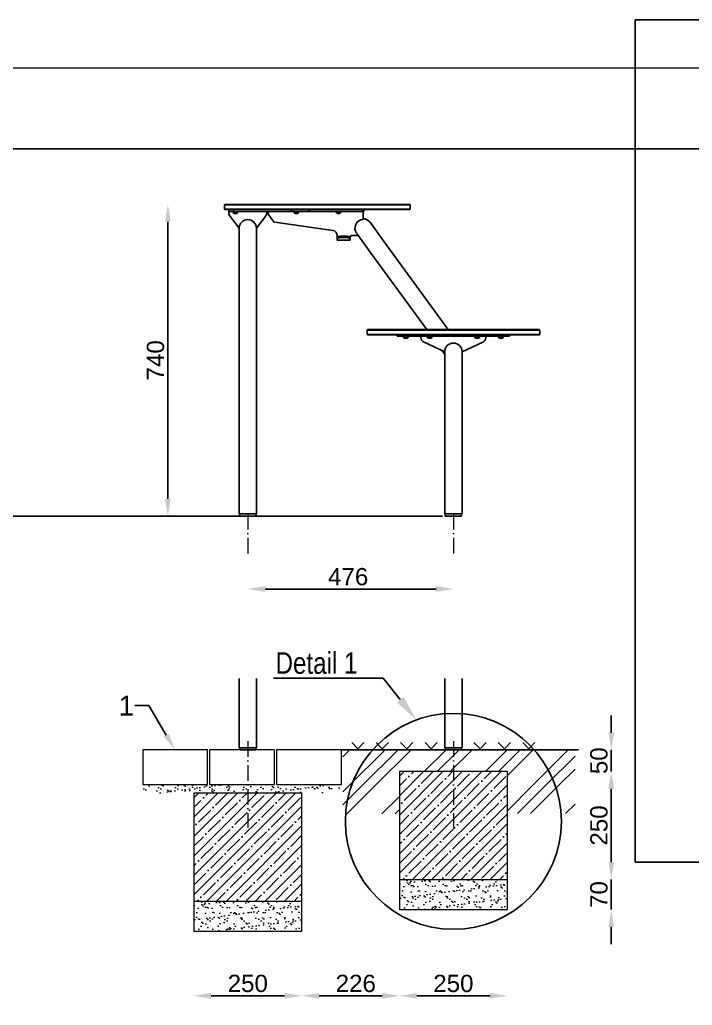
# Model space of a CAD drawing. Header units: millimetres. Extents: x -4282 to 6293, y -20 to 6567.
# Drawn here: x 2266 to 3823, y 1952 to 4235 of the extents above; entities that cross this region are included whole.
import ezdxf
from ezdxf import colors
from ezdxf.entities.mleader import LeaderData, LeaderLine
from ezdxf.math import Vec2, Vec3

# ---------------------------------------------------------------- set-up
doc = ezdxf.new("R2010")
doc.units = ezdxf.units.MM
for name, pattern in [('ACAD_ISO10W100', [18.5, 12, -3, 0.5, -3]), ('INCONTINUOUS', [200000.001, 200000, -0.001]), ('PHANTOM', [12.7, 6.35, -1.27, 1.27, -1.27, 1.27, -1.27])]:
    doc.linetypes.add(name, pattern=pattern)
for name, color, linetype in [('KOTY', 3, 'INCONTINUOUS'), ('OBRYSOVA', 7, 'Continuous'), ('OSY', 1, 'ACAD_ISO10W100'), ('POSTAVY ATD', 8, 'Continuous'), ('SRAFY', 9, 'Continuous'), ('TABULKA', 9, 'Continuous')]:
    doc.layers.add(name, color=color, linetype=linetype)
doc.layers.add('Nekreslit', color=6, linetype='Continuous', plot=False)
doc.styles.add('SEACAD_Arial', font='arial.ttf', dxfattribs={"width": 0.8})
doc.styles.get("Standard").update_dxf_attribs({"font": 'arial.ttf'})
doc.dimstyles.new('PROFI_CSN', dxfattribs={"dimscale": 0, "dimtxt": 3.5, "dimasz": 3, "dimexe": 1, "dimexo": 0, "dimgap": 1.5, "dimtad": 1, "dimlfac": -1, "dimdsep": 46, "dimtxsty": 'Standard', "dimcen": 0, "dimdle": 1, "dimclrd": 256, "dimclre": 256, "dimclrt": 256, "dimadec": 0, "dimazin": 0, "dimtfac": 0.6, "dimtmove": 0, "dimatfit": 1, "dimfxl": 1, "dimtolj": 1, "dimarcsym": 0})
picture_1 = doc.add_image_def('image1.jpg', size_in_pixel=(1600, 1200))

# ---------------------------------------------------------------- blocks, each defined once
blk = doc.blocks.new('*D40')
at = {"layer": 'DEFPOINTS', "color": 0, "transparency": 16777216}
for p in [(2608.5, 3807.1), (3041.8, 3807.1), (2704.3, 3085.1)]:
    blk.add_point(p, dxfattribs=at)
at = {"layer": 'KOTY', "color": 7, "lineweight": -2, "transparency": 16777216}
blk.add_line((2608.5, 3125.1), (2608.5, 3767.1), dxfattribs=at)
at = {"layer": 'KOTY', "color": 7, "transparency": 16777216}
for points in [[(2601.9, 3767.1), (2615.2, 3767.1), (2608.5, 3807.1)], [(2601.9, 3125.1), (2615.2, 3125.1), (2608.5, 3085.1)]]:
    blk.add_solid(points, dxfattribs=at)
at = {"layer": 'KOTY', "color": 7, "lineweight": 13, "transparency": 16777216, "insert": (2580.1, 3446.1), "char_height": 40, "attachment_point": 5, "rotation": 90}
blk.add_mtext('\\A1;740', dxfattribs=at)
blk = doc.blocks.new('*D42')
at = {"layer": 'DEFPOINTS', "color": 0, "transparency": 16777216}
for p in [(2793.6, 2990.3), (3269.6, 2990.3), (3269.6, 2916.2)]:
    blk.add_point(p, dxfattribs=at)
at = {"layer": 'KOTY', "color": 7, "lineweight": -2, "transparency": 16777216}
blk.add_line((2833.6, 2916.2), (3229.6, 2916.2), dxfattribs=at)
at = {"layer": 'KOTY', "color": 7, "transparency": 16777216}
for points in [[(2833.6, 2922.9), (2833.6, 2909.6), (2793.6, 2916.2)], [(3229.6, 2922.9), (3229.6, 2909.6), (3269.6, 2916.2)]]:
    blk.add_solid(points, dxfattribs=at)
at = {"layer": 'KOTY', "color": 7, "lineweight": 13, "transparency": 16777216, "insert": (3026, 2944.6), "char_height": 40, "attachment_point": 5}
blk.add_mtext('\\A1;476', dxfattribs=at)
blk = doc.blocks.new('*D46')
at = {"layer": 'DEFPOINTS', "color": 0, "transparency": 16777216}
for p in [(3144.6, 2173.4), (3394.6, 2173.4), (3394.6, 1973.8)]:
    blk.add_point(p, dxfattribs=at)
at = {"layer": 'KOTY', "color": 7, "lineweight": -2, "transparency": 16777216}
blk.add_line((3184.6, 1973.8), (3354.6, 1973.8), dxfattribs=at)
at = {"layer": 'KOTY', "color": 7, "transparency": 16777216}
for points in [[(3184.6, 1980.5), (3184.6, 1967.2), (3144.6, 1973.8)], [(3354.6, 1980.5), (3354.6, 1967.2), (3394.6, 1973.8)]]:
    blk.add_solid(points, dxfattribs=at)
at = {"layer": 'KOTY', "color": 7, "lineweight": 13, "transparency": 16777216, "insert": (3269.6, 2002.3), "char_height": 40, "attachment_point": 5}
blk.add_mtext('\\A1;250', dxfattribs=at)
blk = doc.blocks.new('*D49')
at = {"layer": 'DEFPOINTS', "color": 0, "transparency": 16777216}
for p in [(3394.6, 2493.4), (3635.2, 2493.4), (3394.6, 2243.4)]:
    blk.add_point(p, dxfattribs=at)
at = {"layer": 'KOTY', "color": 7, "lineweight": -2, "transparency": 16777216}
blk.add_line((3635.2, 2283.4), (3635.2, 2453.4), dxfattribs=at)
at = {"layer": 'KOTY', "color": 7, "transparency": 16777216}
for points in [[(3628.5, 2453.4), (3641.8, 2453.4), (3635.2, 2493.4)], [(3628.5, 2283.4), (3641.8, 2283.4), (3635.2, 2243.4)]]:
    blk.add_solid(points, dxfattribs=at)
at = {"layer": 'KOTY', "color": 7, "lineweight": 13, "transparency": 16777216, "insert": (3606.7, 2368.4), "char_height": 40, "attachment_point": 5, "rotation": 90}
blk.add_mtext('\\A1;250', dxfattribs=at)
blk = doc.blocks.new('*D50')
at = {"layer": 'DEFPOINTS', "color": 0, "transparency": 16777216}
for p in [(3394.6, 2243.4), (3394.6, 2173.4), (3635.2, 2173.4)]:
    blk.add_point(p, dxfattribs=at)
at = {"layer": 'KOTY', "color": 7, "lineweight": -2, "transparency": 16777216}
for p, q in [((3635.2, 2283.4), (3635.2, 2323.4)), ((3635.2, 2243.4), (3635.2, 2173.4)), ((3635.2, 2133.4), (3635.2, 2093.4))]:
    blk.add_line(p, q, dxfattribs=at)
at = {"layer": 'KOTY', "color": 7, "transparency": 16777216}
for points in [[(3628.5, 2283.4), (3641.8, 2283.4), (3635.2, 2243.4)], [(3628.5, 2133.4), (3641.8, 2133.4), (3635.2, 2173.4)]]:
    blk.add_solid(points, dxfattribs=at)
at = {"layer": 'KOTY', "color": 7, "lineweight": 13, "transparency": 16777216, "insert": (3606.7, 2208.4), "char_height": 40, "attachment_point": 5, "rotation": 90}
blk.add_mtext('\\A1;70', dxfattribs=at)
blk = doc.blocks.new('*D51')
at = {"layer": 'DEFPOINTS', "color": 0, "transparency": 16777216}
for p in [(3414.9, 2543.4), (3394.6, 2493.4), (3635.2, 2493.4)]:
    blk.add_point(p, dxfattribs=at)
at = {"layer": 'KOTY', "color": 7, "lineweight": -2, "transparency": 16777216}
for p, q in [((3635.2, 2583.4), (3635.2, 2623.4)), ((3635.2, 2543.4), (3635.2, 2493.4)), ((3635.2, 2453.4), (3635.2, 2413.4))]:
    blk.add_line(p, q, dxfattribs=at)
at = {"layer": 'KOTY', "color": 7, "transparency": 16777216}
for points in [[(3628.5, 2583.4), (3641.8, 2583.4), (3635.2, 2543.4)], [(3628.5, 2453.4), (3641.8, 2453.4), (3635.2, 2493.4)]]:
    blk.add_solid(points, dxfattribs=at)
at = {"layer": 'KOTY', "color": 7, "lineweight": 13, "transparency": 16777216, "insert": (3606.7, 2518.4), "char_height": 40, "attachment_point": 5, "rotation": 90}
blk.add_mtext('\\A1;50', dxfattribs=at)
blk = doc.blocks.new('*D52')
at = {"layer": 'DEFPOINTS', "color": 0, "transparency": 16777216}
for p in [(2668.6, 2123.4), (2918.6, 2123.4), (2918.6, 1973.8)]:
    blk.add_point(p, dxfattribs=at)
at = {"layer": 'KOTY', "color": 7, "lineweight": -2, "transparency": 16777216}
blk.add_line((2708.6, 1973.8), (2878.6, 1973.8), dxfattribs=at)
at = {"layer": 'KOTY', "color": 7, "transparency": 16777216}
for points in [[(2708.6, 1980.5), (2708.6, 1967.2), (2668.6, 1973.8)], [(2878.6, 1980.5), (2878.6, 1967.2), (2918.6, 1973.8)]]:
    blk.add_solid(points, dxfattribs=at)
at = {"layer": 'KOTY', "color": 7, "lineweight": 13, "transparency": 16777216, "insert": (2793.6, 2002.3), "char_height": 40, "attachment_point": 5}
blk.add_mtext('\\A1;250', dxfattribs=at)
blk = doc.blocks.new('*D53')
at = {"layer": 'DEFPOINTS', "color": 0, "transparency": 16777216}
for p in [(3144.6, 2173.4), (2918.6, 2123.4), (3144.6, 1973.8)]:
    blk.add_point(p, dxfattribs=at)
at = {"layer": 'KOTY', "color": 7, "lineweight": -2, "transparency": 16777216}
blk.add_line((2958.6, 1973.8), (3104.6, 1973.8), dxfattribs=at)
at = {"layer": 'KOTY', "color": 7, "transparency": 16777216}
for points in [[(2958.6, 1980.5), (2958.6, 1967.2), (2918.6, 1973.8)], [(3104.6, 1980.5), (3104.6, 1967.2), (3144.6, 1973.8)]]:
    blk.add_solid(points, dxfattribs=at)
at = {"layer": 'KOTY', "color": 7, "lineweight": 13, "transparency": 16777216, "insert": (3043.6, 2002.3), "char_height": 40, "attachment_point": 5}
blk.add_mtext('\\A1;226', dxfattribs=at)

msp = doc.modelspace()

# ---------------------------------------------------------------- hatches: boundary and pattern name
at = {"transparency": 33554508}
h = msp.add_hatch(dxfattribs=at)
h.set_pattern_fill('ANSI35', color=9, scale=5)
h.set_pattern_definition([(45, (1438.114, 192.18), (-22.45064, 22.45064), []), (45, (1460.565, 192.18), (-22.45064, 22.45064), [39.6875, -7.9375, 0, -7.9375])])
h.paths.add_polyline_path([(3394.6, 2493.4), (3144.6, 2493.4), (3144.6, 2243.4), (3394.6, 2243.4)])
h = msp.add_hatch(dxfattribs=at)
h.set_pattern_fill('ANSI35', color=9, scale=5)
h.set_pattern_definition([(45, (962.114, 142.18), (-22.45064, 22.45064), []), (45, (984.565, 142.18), (-22.45064, 22.45064), [39.6875, -7.9375, 0, -7.9375])])
h.paths.add_polyline_path([(2918.6, 2443.4), (2668.6, 2443.4), (2668.6, 2193.4), (2918.6, 2193.4)])
at = {"layer": 'POSTAVY ATD', "lineweight": 15}
h = msp.add_hatch(dxfattribs=at)
h.set_pattern_fill('AR-SAND', color=9, scale=0.5, style=0)
h.set_pattern_definition([(37.5, (1386.44, 192.834), (-0.80002, 24.47066), [0, -19.304, 0, -21.59, 0, -20.6375]), (7.5, (1386.44, 192.834), (22.47616, 35.84126), [0, -10.414, 0, -17.399, 0, -6.6675]), (327.5, (1370.82, 192.834), (39.54962, 0.07186), [0, -6.35, 0, -22.86, 0, -29.845]), (317.5, (1370.82, 192.834), (38.17782, 11.14647), [0, -3.175, 0, -14.986, 0, -17.145])])
h.paths.add_polyline_path([(3144.6, 2243.4), (3144.6, 2173.4), (3394.6, 2173.4), (3394.6, 2243.4)])
h = msp.add_hatch(dxfattribs=at)
h.set_pattern_fill('AR-SAND', color=9, scale=0.5, style=0)
h.set_pattern_definition([(37.5, (910.44, 142.835), (-0.80002, 24.47066), [0, -19.304, 0, -21.59, 0, -20.6375]), (7.5, (910.44, 142.835), (22.47616, 35.84126), [0, -10.414, 0, -17.399, 0, -6.6675]), (327.5, (894.82, 142.835), (39.54962, 0.07186), [0, -6.35, 0, -22.86, 0, -29.845]), (317.5, (894.82, 142.835), (38.17782, 11.14647), [0, -3.175, 0, -14.986, 0, -17.145])])
h.paths.add_polyline_path([(2668.6, 2193.4), (2668.6, 2123.4), (2918.6, 2123.4), (2918.6, 2193.4)])
at = {"layer": 'SRAFY'}
h = msp.add_hatch(dxfattribs=at)
h.set_pattern_fill('TERACO', color=9, scale=20)
h.set_pattern_definition([(45, (-5154.074, -2771.223), (-28.28427, 28.28427), [20, -20]), (135, (-5097.506, -2771.223), (-28.28427, -28.28427), [20, -20])])
h.paths.add_polyline_path([(3289.6, 2569.5), (3289.6, 2543.4), (3478.5, 2543.4), (3478.5, 2566.5)])
h.paths.add_polyline_path([(3249.6, 2566.5), (3010.2, 2566.5), (3010.2, 2543.4), (3249.6, 2543.4)])
h = msp.add_hatch(dxfattribs=at)
h.set_pattern_fill('GOST_GROUND', color=9, scale=10)
h.set_pattern_definition([(45, (-4890.42, -2771.22), (141.4214, -9e-15), [200]), (45, (-4860.42, -2771.22), (141.4214, -9e-15), [200]), (45, (-4830.42, -2771.22), (141.4214, -9e-15), [200])])
h.paths.add_polyline_path([(3144.6, 2395.8), (3013.7, 2393.4), (3014, 2541), (3551.3, 2543.4), (3551.3, 2396), (3394.6, 2396), (3394.6, 2493.1), (3144.6, 2493.1)])
at = {"layer": 'SRAFY', "lineweight": 15}
h = msp.add_hatch(dxfattribs=at)
h.set_pattern_fill('AR-SAND', color=9, scale=0.5, style=0)
h.set_pattern_definition([(37.5, (5081.018, 1029.26), (-0.80002, 24.47066), [0, -19.304, 0, -21.59, 0, -20.6375]), (7.5, (5081.018, 1029.26), (22.47616, 35.84126), [0, -10.414, 0, -17.399, 0, -6.6675]), (327.5, (5065.397, 1029.26), (39.54962, 0.07186), [0, -6.35, 0, -22.86, 0, -29.845]), (317.5, (5065.397, 1029.26), (38.17782, 11.14647), [0, -3.175, 0, -14.986, 0, -17.145])])
h.paths.add_polyline_path([(2550.6, 2444.6), (2549.5, 2443.4), (2550.2, 2463.4)], flags=16)
h.paths.add_polyline_path([(3010.2, 2443.1), (3010.2, 2463.4), (2550.2, 2463.4), (2549.5, 2443.4)])

# ---------------------------------------------------------------- linework, layer by layer
at = {"color": 7, "linetype": 'Continuous', "lineweight": 25}
for p, q in [((2740.6, 3807.1), (2739.6, 3806.1)), ((3169.6, 3806.1), (2739.6, 3806.1)), ((2739.6, 3806.1), (2739.6, 3796.1)), ((2739.6, 3796.1), (2740.6, 3795.1)), ((2739.6, 3796.1), (3169.6, 3796.1)), ((2740.6, 3807.1), (3168.6, 3807.1)), ((3168.6, 3795.1), (2740.6, 3795.1)), ((2749.6, 3791.1), (2749.6, 3795.1)), ((2749.6, 3787.1), (2749.6, 3791.1)), ((2759.6, 3791.1), (2749.6, 3791.1)), ((2758.6, 3791.1), (2758.6, 3789.5)), ((2759.6, 3791.1), (2892.9, 3791.1)), ((2770.6, 3789.5), (2770.6, 3791.1)), ((2837.6, 3791.1), (2837.6, 3787.1)), ((2840.6, 3787.1), (2840.6, 3791.1)), ((2897.9, 3791.1), (2892.9, 3791.1)), ((2933.8, 3791.1), (2897.9, 3791.1)), ((2899.9, 3791.1), (2899.9, 3789.5)), ((2911.9, 3789.5), (2911.9, 3791.1)), ((2937.5, 3791.1), (2933.8, 3791.1)), ((2937.5, 3791.1), (3060.8, 3791.1)), ((2997.4, 3791.1), (2997.4, 3789.5)), ((3009.4, 3789.5), (3009.4, 3791.1)), ((3060.6, 3787.1), (3060.6, 3791.1)), ((3062.1, 3791.1), (3060.8, 3791.1)), ((3062.1, 3795.1), (3062.1, 3791.1)), ((3169.6, 3806.1), (3168.6, 3807.1)), ((3168.6, 3795.1), (3169.6, 3796.1)), ((3169.6, 3796.1), (3169.6, 3806.1)), ((2749.6, 3786.6), (2749.6, 3787.1)), ((2751.2, 3781.8), (2773.6, 3752.1)), ((2758.6, 3789.5), (2770.6, 3789.5)), ((2767.6, 3786.2), (2761.6, 3786.2)), ((2813.6, 3752.1), (2836, 3781.8)), ((2837.6, 3787.1), (2837.6, 3786.6)), ((2840.6, 3785.3), (2840.6, 3787.1)), ((2841.2, 3783.7), (2852.5, 3768.1)), ((2899.9, 3789.5), (2911.9, 3789.5)), ((2908.9, 3786.2), (2902.9, 3786.2)), ((2997.4, 3789.5), (3009.4, 3789.5)), ((3006.4, 3786.2), (3000.4, 3786.2)), ((3060.6, 3772.4), (3060.6, 3787.1)), ((2773.6, 3752.1), (2773.6, 3652.1)), ((2813.6, 3652.1), (2813.6, 3752.1)), ((2855.9, 3766.1), (2990.3, 3747.2)), ((3109.6, 3720.4), (3076.6, 3765.8)), ((3000.6, 3735.3), (3000.6, 3730.8)), ((3000.6, 3727.9), (3000.6, 3730.8)), ((3000.6, 3724.3), (3000.6, 3727.9)), ((3000.6, 3724.1), (3000.6, 3724.3)), ((3000.6, 3724.1), (3030.6, 3724.1)), ((3010.6, 3733.4), (3020.6, 3733.4)), ((3010.6, 3730.5), (3020.6, 3730.5)), ((3030.6, 3730.8), (3030.6, 3731.1)), ((3030.6, 3730.8), (3030.6, 3727.9)), ((3030.6, 3727.9), (3030.6, 3724.3)), ((3030.6, 3724.3), (3030.6, 3724.1)), ((3034.6, 3735.1), (3048.6, 3735.1)), ((3046.1, 3739.8), (3077.2, 3696.9)), ((3049.1, 3735.6), (3048.6, 3735.1)), ((3252.8, 3523.3), (3109.6, 3720.4)), ((3077.2, 3696.9), (3207.9, 3517.1)), ((2773.6, 3652.1), (2773.6, 3090.1)), ((2813.6, 3090.1), (2813.6, 3652.1)), ((3070.6, 3517.1), (3069.6, 3516.1)), ((3070.6, 3517.1), (3468.6, 3517.1)), ((3257.3, 3517.1), (3252.8, 3523.3)), ((3469.6, 3516.1), (3468.6, 3517.1)), ((3069.6, 3516.1), (3069.6, 3506.1)), ((3469.6, 3516.1), (3069.6, 3516.1)), ((3069.6, 3506.1), (3070.6, 3505.1)), ((3069.6, 3506.1), (3469.6, 3506.1)), ((3468.6, 3505.1), (3070.6, 3505.1)), ((3139.6, 3502.1), (3139.6, 3505.1)), ((3145.6, 3502.1), (3139.6, 3502.1)), ((3145.6, 3502.1), (3263.6, 3502.1)), ((3153.6, 3502.1), (3153.6, 3500.5)), ((3153.6, 3500.5), (3159.6, 3500.5)), ((3158.6, 3497.2), (3156.6, 3497.2)), ((3162.6, 3497.2), (3158.6, 3497.2)), ((3159.6, 3500.5), (3165.6, 3500.5)), ((3165.6, 3500.5), (3165.6, 3502.1)), ((3194.6, 3502.1), (3194.6, 3501.1)), ((3194.6, 3498.8), (3194.6, 3501.1)), ((3208.6, 3502.1), (3208.6, 3500.5)), ((3208.6, 3500.5), (3219.8, 3500.5)), ((3216.6, 3497.2), (3211.6, 3497.2)), ((3217.6, 3497.2), (3216.6, 3497.2)), ((3219.8, 3500.5), (3220.6, 3500.5)), ((3220.6, 3500.5), (3220.6, 3502.1)), ((3275.6, 3502.1), (3263.6, 3502.1)), ((3275.6, 3502.1), (3393.6, 3502.1)), ((3318.6, 3502.1), (3318.6, 3500.5)), ((3318.6, 3500.5), (3330.6, 3500.5)), ((3327.6, 3497.2), (3321.6, 3497.2)), ((3330.6, 3500.5), (3330.6, 3502.1)), ((3344.6, 3501.1), (3344.6, 3502.1)), ((3344.6, 3501.1), (3344.6, 3498.8)), ((3373.6, 3502.1), (3373.6, 3500.5)), ((3373.6, 3500.5), (3385.6, 3500.5)), ((3382.6, 3497.2), (3376.6, 3497.2)), ((3385.6, 3500.5), (3385.6, 3502.1)), ((3399.6, 3502.1), (3393.6, 3502.1)), ((3399.6, 3505.1), (3399.6, 3502.1)), ((3468.6, 3505.1), (3469.6, 3506.1)), ((3469.6, 3506.1), (3469.6, 3516.1)), ((3249.6, 3466.1), (3201.7, 3487.9)), ((3337.6, 3487.9), (3289.6, 3466.1)), ((3242.6, 3469.3), (3249.6, 3459.6)), ((3249.6, 3466.1), (3249.6, 3366.1)), ((3289.6, 3366.1), (3289.6, 3466.1)), ((3249.6, 3366.1), (3249.6, 3090.1)), ((3289.6, 3090.1), (3289.6, 3366.1)), ((2773.6, 3090.1), (2813.6, 3090.1)), ((2774.6, 3090.1), (2774.6, 3086.1)), ((2811.6, 3085.1), (2775.6, 3085.1)), ((2812.6, 3086.1), (2812.6, 3090.1)), ((3249.6, 3090.1), (3289.6, 3090.1)), ((3250.6, 3090.1), (3250.6, 3086.1)), ((3287.6, 3085.1), (3251.6, 3085.1)), ((3288.6, 3086.1), (3288.6, 3090.1)), ((2773.6, 2709.3), (2773.6, 2548.4)), ((2813.6, 2548.4), (2813.6, 2709)), ((3249.6, 2709.3), (3249.6, 2548.4)), ((3289.6, 2548.4), (3289.6, 2709)), ((2773.6, 2548.4), (2813.6, 2548.4)), ((2774.6, 2548.4), (2774.6, 2544.4)), ((2811.6, 2543.4), (2775.6, 2543.4)), ((2812.6, 2544.4), (2812.6, 2548.4)), ((3037.8, 2543.4), (3017.8, 2543.4)), ((3249.6, 2548.4), (3289.6, 2548.4)), ((3250.6, 2548.4), (3250.6, 2544.4)), ((3287.6, 2543.4), (3251.6, 2543.4)), ((3288.6, 2544.4), (3288.6, 2548.4))]:
    msp.add_line(p, q, dxfattribs=at)
at = {"color": 7, "linetype": 'PHANTOM', "lineweight": 18}
for p, q in [((2759.6, 3795.1), (2759.6, 3791.1)), ((2892.9, 3791.1), (2892.9, 3795.1)), ((2897.9, 3795.1), (2897.9, 3791.1)), ((2933.8, 3791.1), (2933.8, 3795.1)), ((2937.5, 3795.1), (2937.5, 3791.1)), ((3060.8, 3791.1), (3060.8, 3795.1)), ((3145.6, 3505.1), (3145.6, 3502.1)), ((3263.6, 3502.1), (3263.6, 3505.1)), ((3275.6, 3505.1), (3275.6, 3502.1)), ((3393.6, 3502.1), (3393.6, 3505.1))]:
    msp.add_line(p, q, dxfattribs=at)
msp.add_line((3010.2, 2543.4), (3559, 2543.4))
at = {"lineweight": 15}
msp.add_line((3112.4, 2543.4), (3062.4, 2543.4), dxfattribs=at)
at = {"color": 7, "linetype": 'Continuous', "lineweight": 25, "flags": 128}
for points in [[(3000.6, 3730.8), (3000.8, 3731.3), (3001.4, 3731.8), (3002.3, 3732.3), (3003.6, 3732.7), (3005.1, 3733), (3006.8, 3733.2), (3008.7, 3733.4), (3010.6, 3733.4)], [(3010.6, 3730.5), (3008.7, 3730.5), (3006.8, 3730.3), (3005.1, 3730.1), (3003.6, 3729.8), (3002.3, 3729.4), (3001.4, 3728.9), (3000.8, 3728.4), (3000.6, 3727.9)], [(3020.6, 3733.4), (3022.6, 3733.4), (3024.5, 3733.2), (3026.2, 3733), (3027.7, 3732.7), (3028.9, 3732.3), (3029.9, 3731.8), (3030.4, 3731.3), (3030.6, 3730.8)], [(3030.6, 3727.9), (3030.4, 3728.4), (3029.9, 3728.9), (3028.9, 3729.4), (3027.7, 3729.8), (3026.2, 3730.1), (3024.5, 3730.3), (3022.6, 3730.5), (3020.6, 3730.5)]]:
    msp.add_lwpolyline(points, dxfattribs=at)
at = {"color": 7, "linetype": 'PHANTOM', "lineweight": 18, "flags": 128}
msp.add_lwpolyline([(3216.6, 3497.2), (3217.2, 3497.5), (3217.7, 3498.2), (3217.9, 3499.2), (3218, 3500.5)], dxfattribs=at)
msp.add_circle((3269.6, 2378), 250)
at = {"color": 7, "linetype": 'Continuous'}
for centre in [(2760.4, 2543.4), (2760.4, 2543.4), (3236.4, 2543.4), (3236.4, 2543.4)]:
    msp.add_circle(centre, 0.01, dxfattribs=at)
at = {"color": 7, "linetype": 'Continuous', "lineweight": 25}
for centre, radius, start, end in [((2757.6, 3786.6), 8, 180, 217), ((2762.2, 3789), 2.88, 170.3336, 258.2401), ((2767, 3789), 2.88, 281.8968, 9.5294), ((2793.6, 3752.1), 20, 0, 180), ((2829.6, 3786.6), 8, 323, 0), ((2843.5, 3785.3), 2.82, 180, 216), ((2856.5, 3771), 5, 216, 262), ((2903.5, 3789), 2.88, 170.3336, 258.2401), ((2908.3, 3789), 2.88, 281.8968, 9.5294), ((3001, 3789), 2.88, 170.3336, 258.2401), ((3005.8, 3789), 2.88, 281.8968, 9.5294), ((3061.6, 3752.4), 20, 92.866, 217.0737), ((3060.4, 3754.1), 20, 36, 89.2793), ((2988.6, 3735.3), 12, 0, 82), ((3034.6, 3731.1), 4, 90, 180), ((3157.2, 3500), 2.88, 170.3336, 258.2401), ((3162, 3500), 2.88, 281.8968, 9.5294), ((3206.6, 3498.8), 12, 180, 245.556), ((3212.2, 3500), 2.88, 170.3336, 258.2401), ((3217, 3500), 2.88, 281.8968, 9.5294), ((3322.2, 3500), 2.88, 170.3336, 258.2401), ((3327, 3500), 2.88, 281.8968, 9.5294), ((3332.6, 3498.8), 12, 294.444, 0), ((3377.2, 3500), 2.88, 170.3336, 258.2401), ((3382, 3500), 2.88, 281.8968, 9.5294), ((3269.6, 3466.1), 20, 0, 180), ((2775.6, 3086.1), 1, 180, 270), ((2811.6, 3086.1), 1, 270, 0), ((3251.6, 3086.1), 1, 180, 270), ((3287.6, 3086.1), 1, 270, 0), ((2775.6, 2544.4), 1, 180, 270), ((2811.6, 2544.4), 1, 270, 0), ((3251.6, 2544.4), 1, 180, 270), ((3287.6, 2544.4), 1, 270, 0)]:
    msp.add_arc(centre, radius, start, end, dxfattribs=at)
at = {"color": 7, "linetype": 'PHANTOM', "lineweight": 18}
msp.add_arc((3161.9, 3499.7), 4.17, 169.0868, 217.0016, dxfattribs=at)
at = {"layer": 'Nekreslit'}
msp.add_lwpolyline([(250.7, 335.7), (4290.7, 335.7), (4290.7, 3935.7), (250.7, 3935.7)], close=True, dxfattribs=at)
at = {"layer": 'OBRYSOVA'}
msp.add_line((403.4, 3085.1), (3244.7, 3085.1), dxfattribs=at)
at = {"layer": 'OSY', "color": 0, "lineweight": 15, "ltscale": 3}
for p, q in [((2793.6, 3090.1), (2793.6, 2990.3)), ((3269.6, 3090.1), (3269.6, 2990.3)), ((2793.6, 2563.4), (2793.6, 2363.4)), ((3269.6, 2563.4), (3269.6, 2363.4))]:
    msp.add_line(p, q, dxfattribs=at)
at = {"layer": 'POSTAVY ATD', "color": 8, "lineweight": 15}
for p, q in [((3144.6, 2243.4), (3144.6, 2173.4)), ((3394.6, 2173.4), (3394.6, 2243.4)), ((2668.6, 2193.4), (2668.6, 2123.4)), ((2918.6, 2123.4), (2918.6, 2193.4)), ((3144.6, 2173.4), (3394.6, 2173.4)), ((2668.6, 2123.4), (2918.6, 2123.4))]:
    msp.add_line(p, q, dxfattribs=at)
at = {"layer": 'POSTAVY ATD', "lineweight": 15}
for points in [[(2550.2, 2463.4), (2700.2, 2463.4), (2700.2, 2543.4), (2550.2, 2543.4)], [(2705.2, 2463.4), (2855.2, 2463.4), (2855.2, 2543.4), (2705.2, 2543.4)], [(2860.2, 2463.4), (3010.2, 2463.4), (3010.2, 2543.4), (2860.2, 2543.4)]]:
    msp.add_lwpolyline(points, close=True, dxfattribs=at)
at = {"layer": 'POSTAVY ATD', "color": 8, "lineweight": 15}
for points in [[(3144.6, 2243.4), (3394.6, 2243.4), (3394.6, 2493.4), (3144.6, 2493.4)], [(2668.6, 2193.4), (2918.6, 2193.4), (2918.6, 2443.4), (2668.6, 2443.4)]]:
    msp.add_lwpolyline(points, close=True, dxfattribs=at)
at = {"layer": 'TABULKA', "color": 4, "lineweight": 15}
msp.add_lwpolyline([(5700.6, -0.1), (0, -0.1), (0, 4123.5), (5700.6, 4123.5)], close=True, dxfattribs=at)

# ---------------------------------------------------------------- dimensions: what is measured, and where the dimension line sits
at = {"layer": 'KOTY', "lineweight": 13}
dim = msp.add_linear_dim(base=(2608.5, 3807.1), p1=(2704.3, 3085.1), p2=(3041.8, 3807.1), angle=90, text='740', dimstyle='PROFI_CSN', override={"dimscale": 1, "dimtxt": 40, "dimasz": 40, "dimgap": 8, "dimdec": 0, "dimlfac": 1, "dimrnd": 1, "dimse1": 1, "dimse2": 1, "dimclrd": 7, "dimclre": 3, "dimclrt": 7, "dimtdec": 0}, dxfattribs=at)
dim.commit()
dim.dimension.update_dxf_attribs({"geometry": '*D40', "text_midpoint": (2580.1, 3446.1)})
for base, p1, p2, picture, middle in [((3269.6, 2916.2), (2793.6, 2990.3), (3269.6, 2990.3), '*D42', (3026, 2916.2)), ((3144.6, 1973.8), (2918.6, 2123.4), (3144.6, 2173.4), '*D53', (3043.6, 1973.8)), ((3394.6, 1973.8), (3144.6, 2173.4), (3394.6, 2173.4), '*D46', (3269.6, 1973.8)), ((2918.6, 1973.8), (2668.6, 2123.4), (2918.6, 2123.4), '*D52', (2793.6, 1973.8))]:
    dim = msp.add_linear_dim(base=base, p1=p1, p2=p2, dimstyle='PROFI_CSN', override={"dimscale": 1, "dimtxt": 40, "dimasz": 40, "dimgap": 8, "dimdec": 0, "dimlfac": 1, "dimrnd": 1, "dimse1": 1, "dimse2": 1, "dimclrd": 7, "dimclre": 3, "dimclrt": 7, "dimtdec": 0}, dxfattribs=at)
    dim.commit()
    dim.dimension.update_dxf_attribs({"geometry": picture, "text_midpoint": middle, "dimtype": 160})
for base, p1, p2, picture, middle in [((3635.2, 2493.4), (3414.9, 2543.4), (3394.6, 2493.4), '*D51', (3635.2, 2518.4)), ((3635.2, 2173.4), (3394.6, 2243.4), (3394.6, 2173.4), '*D50', (3635.2, 2208.4))]:
    dim = msp.add_linear_dim(base=base, p1=p1, p2=p2, angle=270, dimstyle='PROFI_CSN', override={"dimscale": 1, "dimtxt": 40, "dimasz": 40, "dimgap": 8, "dimdec": 0, "dimlfac": 1, "dimrnd": 1, "dimse1": 1, "dimse2": 1, "dimclrd": 7, "dimclre": 3, "dimclrt": 7, "dimtdec": 0}, dxfattribs=at)
    dim.commit()
    dim.dimension.update_dxf_attribs({"geometry": picture, "text_midpoint": middle, "dimtype": 160})
dim = msp.add_linear_dim(base=(3635.2, 2493.4), p1=(3394.6, 2243.4), p2=(3394.6, 2493.4), angle=90, dimstyle='PROFI_CSN', override={"dimscale": 1, "dimtxt": 40, "dimasz": 40, "dimgap": 8, "dimdec": 0, "dimlfac": 1, "dimrnd": 1, "dimse1": 1, "dimse2": 1, "dimclrd": 7, "dimclre": 3, "dimclrt": 7, "dimtdec": 0}, dxfattribs=at)
dim.commit()
dim.dimension.update_dxf_attribs({"geometry": '*D49', "text_midpoint": (3606.7, 2368.4)})

# ---------------------------------------------------------------- pictures from other files: only their frames are drawn
at = {"color": 255}
image = msp.add_image(picture_1, insert=(3690.8, 2283.8), size_in_units=(2601.8, 1951.4), dxfattribs=at)
image.dxf.flags = 7

# ---------------------------------------------------------------- leaders
ml = msp.add_multileader_mtext('Standard')
ml.set_content('Detail 1', color=256, style='SEACAD_Arial')
ml.set_leader_properties(lineweight=-3)
ml.build(insert=Vec2(0, 0))
ml.multileader.update_dxf_attribs({"text_right_attachment_type": 6, "dogleg_length": 2, "arrow_head_size": 60, "scale": 20})
ctx = ml.context
ctx.base_point, ctx.scale, ctx.char_height, ctx.arrow_head_size, ctx.landing_gap_size, ctx.plane_origin = Vec3(2852.5, 2744.4), 20, 50, 60, 20, Vec3(4838.8, 2579.7)
ctx.right_attachment, ctx.text_align_type = 6, 2
notes = []
notes.append((ctx, [(1, (1, 1, 0), (3107.4, 2709.8), (-1, 0), 40, [(0, [(3183.8, 2613)], 0, [])])]))
ctx.mtext.insert, ctx.mtext.alignment, ctx.mtext.flow_direction = Vec3(3047.4, 2769.8), 3, 5
at = {"layer": 'OBRYSOVA'}
ml = msp.add_multileader_mtext('Standard', dxfattribs=at)
ml.set_content('1', color=256)
ml.set_leader_properties()
ml.build(insert=Vec2(0, 0))
ml.multileader.update_dxf_attribs({"arrow_head_size": 40})
ctx = ml.context
ctx.base_point, ctx.char_height, ctx.arrow_head_size, ctx.plane_origin = Vec3(2511.4, 2646), 46, 40, Vec3(2735.7, 2575.8)
ctx.text_align_type = 2
notes.append((ctx, [(1, (1, 1, 0), (2564.5, 2646), (-1, 0), 32.2, [(0, [(2625.2, 2543.4)], 0, [])])]))
ctx.mtext.insert, ctx.mtext.alignment, ctx.mtext.flow_direction = Vec3(2530.3, 2669), 3, 5
for ctx, leaders in notes:
    for number, flags, end, landing, length, lines in leaders:
        leader = LeaderData()
        leader.index, (leader.has_last_leader_line, leader.has_dogleg_vector, leader.attachment_direction) = number, flags
        leader.last_leader_point, leader.dogleg_vector, leader.dogleg_length = Vec3(end), Vec3(landing), length
        for number, points, colour, breaks in lines:
            line = LeaderLine()
            line.index, line.vertices, line.color, line.breaks = number, Vec3.list(points), colors.encode_raw_color(colour), breaks
            leader.lines.append(line)
        ctx.leaders.append(leader)

doc.saveas('drawing.dxf')
